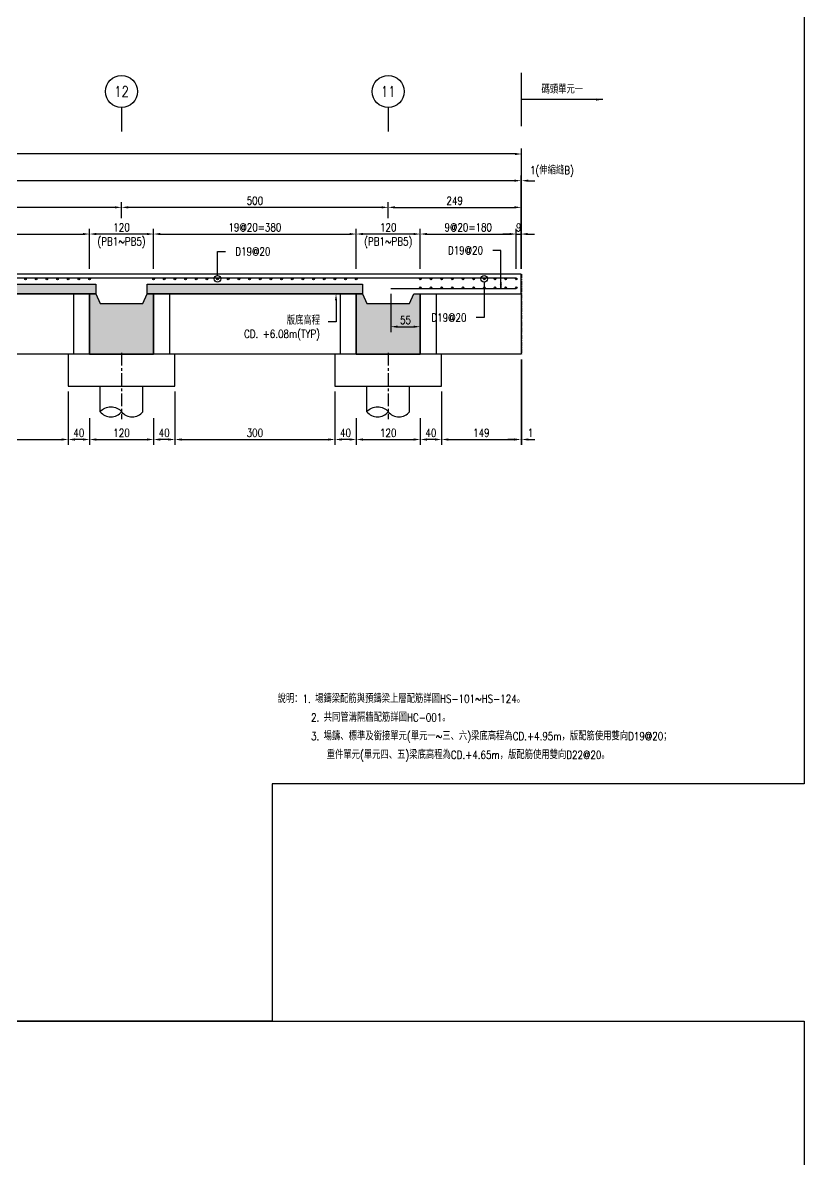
# Model space of a CAD drawing. Extents: x -791 to 13121, y -31587 to 2944.
# Drawn here: x 2480 to 3945, y -11309 to -9179 of the extents above; entities that cross this region are included whole.
import ezdxf
from ezdxf import colors
from ezdxf.entities.mleader import LeaderData, LeaderLine
from ezdxf.enums import TextEntityAlignment as Align
from ezdxf.math import Vec2, Vec3

# ---------------------------------------------------------------- set-up
doc = ezdxf.new("R2010")
doc.units = 0
doc.header["$LTSCALE"] = 0.05
doc.linetypes.add('CENTER', pattern=[50.8, 31.75, -6.35, 6.35, -6.35])
doc.layers.get('0').update_dxf_attribs({"linetype": 'CONTINUOUS'})
doc.layers.get('Defpoints').update_dxf_attribs({"linetype": 'CONTINUOUS'})
for name, color, linetype in [('HB_0', 7, 'CONTINUOUS'), ('HB_DIM', 1, 'CONTINUOUS'), ('HB_ReBar', 3, 'CONTINUOUS'), ('HB_SYMBOLS', 7, 'CONTINUOUS'), ('底圖', 7, 'CONTINUOUS'), ('預鑄梁', 4, 'CONTINUOUS'), ('預鑄版_HATCH', 253, 'CONTINUOUS')]:
    doc.layers.add(name, color=color, linetype=linetype)
doc.styles.get("Standard").update_dxf_attribs({"font": 'ROMANS.shx', "width": 0.8, "bigfont": 'lchinap.shx'})
doc.dimstyles.new('50cm', dxfattribs={"dimscale": 5, "dimtxt": 3, "dimasz": 2.5, "dimexe": 2, "dimexo": 2, "dimgap": 1, "dimtad": 1, "dimdsep": 46, "dimtxsty": 'Standard', "dimcen": 0, "dimclrt": 2, "dimadec": 0, "dimazin": 0, "dimtfac": 1, "dimtix": 1, "dimtmove": 2, "dimatfit": 3, "dimfxl": 0, "dimtolj": 1, "dimtzin": 0, "dimarcsym": 0})

# ---------------------------------------------------------------- blocks, each defined once
blk = doc.blocks.new('說明')
at = {"layer": 'HB_0', "color": 2, "width": 0.8}
for s, p in [('說明：1. 場鑄梁配筋與預鑄梁上層配筋詳圖HS-101~HS-124。', (-838, 159.1)), ('2. 共同管溝隔牆配筋詳圖HC-001。', (-775.1, 124.1))]:
    blk.add_text(s, height=15, dxfattribs=at).set_placement(p, align=Align.MIDDLE_LEFT)
at = {"layer": 'HB_0', "color": 2, "linetype": 'Continuous', "width": 0.8}
for s, p in [('3. 場鑄、標準及銜接單元(單元一~三、六)梁底高程為CD.+4.95m，版配筋使用雙向D19@20；', (-775.1, 89.1)), ('重件單元(單元四、五)梁底高程為CD.+4.65m，版配筋使用雙向D22@20。', (-745.8, 54.1))]:
    blk.add_text(s, height=15, dxfattribs=at).set_placement(p, align=Align.MIDDLE_LEFT)
blk = doc.blocks.new('gr_t')
at = {"layer": 'HB_SYMBOLS', "color": 4, "linetype": 'Continuous'}
blk.add_line((0, -6), (0, -15), dxfattribs=at)
blk.add_circle((0, 0), 6, dxfattribs=at)
at = {"layer": 'HB_SYMBOLS', "color": 4, "linetype": 'Continuous', "width": 0.8}
blk.add_attdef('A', text='', height=4.5, dxfattribs=at).set_placement((0, 0), align=Align.MIDDLE)
blk = doc.blocks.new('*D1991')
at = {"layer": 'Defpoints', "color": 0}
for p in [(2499, 325), (2499, 150), (2500, 150)]:
    blk.add_point(p, dxfattribs=at)
at = {"layer": 'HB_DIM', "color": 0, "lineweight": -2}
for p, q in [((2486.5, 325), (2474, 325)), ((2499, 160), (2499, 335)), ((2500, 325), (2499, 325)), ((2500, 160), (2500, 335)), ((2512.5, 325), (2525, 325))]:
    blk.add_line(p, q, dxfattribs=at)
at = {"layer": 'HB_DIM', "color": 0}
for points in [[(2486.5, 327.1), (2486.5, 322.9), (2499, 325)], [(2512.5, 327.1), (2512.5, 322.9), (2500, 325)]]:
    blk.add_solid(points, dxfattribs=at)
at = {"layer": 'HB_DIM', "color": 2, "insert": (2556.9, 341.9), "char_height": 15, "attachment_point": 5}
blk.add_mtext('\\A1;1(伸縮縫B)', dxfattribs=at)
blk = doc.blocks.new('*D1992')
at = {"layer": 'Defpoints', "color": 0}
for p in [(2190, 225), (1810, 150), (2190, 150)]:
    blk.add_point(p, dxfattribs=at)
at = {"layer": 'HB_DIM', "color": 0, "lineweight": -2}
for p, q in [((1810, 160), (1810, 235)), ((2190, 160), (2190, 235)), ((1822.5, 225), (2177.5, 225))]:
    blk.add_line(p, q, dxfattribs=at)
at = {"layer": 'HB_DIM', "color": 0}
for points in [[(1822.5, 227.1), (1822.5, 222.9), (1810, 225)], [(2177.5, 227.1), (2177.5, 222.9), (2190, 225)]]:
    blk.add_solid(points, dxfattribs=at)
at = {"layer": 'HB_DIM', "color": 2, "insert": (2000, 237.5), "char_height": 15, "attachment_point": 5}
blk.add_mtext('\\A1;19@20=380', dxfattribs=at)
blk = doc.blocks.new('*D1993')
at = {"layer": 'Defpoints', "color": 0}
for p in [(2499, 275), (2250, 245), (2499, 245)]:
    blk.add_point(p, dxfattribs=at)
at = {"layer": 'HB_DIM', "color": 0, "lineweight": -2}
for p, q in [((2250, 255), (2250, 285)), ((2499, 255), (2499, 285)), ((2262.5, 275), (2486.5, 275))]:
    blk.add_line(p, q, dxfattribs=at)
at = {"layer": 'HB_DIM', "color": 0}
for points in [[(2262.5, 277.1), (2262.5, 272.9), (2250, 275)], [(2486.5, 277.1), (2486.5, 272.9), (2499, 275)]]:
    blk.add_solid(points, dxfattribs=at)
at = {"layer": 'HB_DIM', "color": 2, "insert": (2374.5, 287.5), "char_height": 15, "attachment_point": 5}
blk.add_mtext('\\A1;249', dxfattribs=at)
blk = doc.blocks.new('ReBarPoint')
at = {"layer": 'HB_0'}
h = blk.add_hatch(color=0, dxfattribs=at)
h.dxf.hatch_style = 1
edge = h.paths.add_edge_path()
edge.add_arc((0, 0), 1.5, 0, 360)
at = {"layer": 'HB_ReBar', "color": 0}
blk.add_circle((0, 0), 1.5, dxfattribs=at)
blk = doc.blocks.new('預鑄樁帽2x2')
at = {"layer": 'HB_0'}
blk.add_lwpolyline([(-100, 0), (100, 0), (100, 60), (-100, 60)], close=True, dxfattribs=at)
blk = doc.blocks.new('PB2')
at = {"layer": 'HB_0'}
h = blk.add_hatch(color=253, dxfattribs=at)
h.dxf.hatch_style = 1
h.paths.add_polyline_path([(0, 0), (0, 113), (12, 113), (20, 95), (100, 95), (108, 113), (120, 113), (120, 0)])
at = {"layer": '預鑄梁'}
blk.add_lwpolyline([(0, 0), (0, 113), (12, 113), (20, 95), (100, 95), (108, 113), (120, 113), (120, 0), (0, 0)], dxfattribs=at)
blk = doc.blocks.new('PS57')
at = {"layer": '預鑄版_HATCH', "linetype": 'Continuous'}
h = blk.add_hatch(color=256, dxfattribs=at)
h.dxf.hatch_style = 2
h.paths.add_polyline_path([(0, 18), (404, 18), (404, 0), (0, 0)])
at = {"layer": 'HB_0', "color": 7, "linetype": 'Continuous'}
blk.add_lwpolyline([(0, 18), (404, 18), (404, 0), (0, 0)], close=True, dxfattribs=at)
blk = doc.blocks.new('*D1994')
at = {"layer": 'Defpoints', "color": 0}
for p in [(1750, 275), (1750, 245), (2250, 245)]:
    blk.add_point(p, dxfattribs=at)
at = {"layer": 'HB_DIM', "color": 0, "lineweight": -2}
for p, q in [((1750, 255), (1750, 285)), ((2250, 255), (2250, 285)), ((2237.5, 275), (1762.5, 275))]:
    blk.add_line(p, q, dxfattribs=at)
at = {"layer": 'HB_DIM', "color": 0}
for points in [[(1762.5, 277.1), (1762.5, 272.9), (1750, 275)], [(2237.5, 277.1), (2237.5, 272.9), (2250, 275)]]:
    blk.add_solid(points, dxfattribs=at)
at = {"layer": 'HB_DIM', "color": 2, "insert": (2000, 287.5), "char_height": 15, "attachment_point": 5}
blk.add_mtext('\\A1;500', dxfattribs=at)
blk = doc.blocks.new('*D1995')
at = {"layer": 'Defpoints', "color": 0}
for p in [(1690, 225), (1310, 150), (1690, 150)]:
    blk.add_point(p, dxfattribs=at)
at = {"layer": 'HB_DIM', "color": 0, "lineweight": -2}
for p, q in [((1310, 160), (1310, 235)), ((1690, 160), (1690, 235)), ((1322.5, 225), (1677.5, 225))]:
    blk.add_line(p, q, dxfattribs=at)
at = {"layer": 'HB_DIM', "color": 0}
for points in [[(1322.5, 227.1), (1322.5, 222.9), (1310, 225)], [(1677.5, 227.1), (1677.5, 222.9), (1690, 225)]]:
    blk.add_solid(points, dxfattribs=at)
at = {"layer": 'HB_DIM', "color": 2, "insert": (1500, 237.5), "char_height": 15, "attachment_point": 5}
blk.add_mtext('\\A1;19@20=380', dxfattribs=at)
blk = doc.blocks.new('*D1996')
at = {"layer": 'Defpoints', "color": 0}
for p in [(1250, 275), (1250, 245), (1750, 245)]:
    blk.add_point(p, dxfattribs=at)
at = {"layer": 'HB_DIM', "color": 0, "lineweight": -2}
for p, q in [((1250, 255), (1250, 285)), ((1750, 255), (1750, 285)), ((1737.5, 275), (1262.5, 275))]:
    blk.add_line(p, q, dxfattribs=at)
at = {"layer": 'HB_DIM', "color": 0}
for points in [[(1262.5, 277.1), (1262.5, 272.9), (1250, 275)], [(1737.5, 277.1), (1737.5, 272.9), (1750, 275)]]:
    blk.add_solid(points, dxfattribs=at)
at = {"layer": 'HB_DIM', "color": 2, "insert": (1500, 287.5), "char_height": 15, "attachment_point": 5}
blk.add_mtext('\\A1;500', dxfattribs=at)
blk = doc.blocks.new('*D1999')
at = {"layer": 'Defpoints', "color": 0}
for p in [(2490, 225), (2310, 150), (2490, 150)]:
    blk.add_point(p, dxfattribs=at)
at = {"layer": 'HB_DIM', "color": 0, "lineweight": -2}
for p, q in [((2310, 160), (2310, 235)), ((2490, 160), (2490, 235)), ((2322.5, 225), (2477.5, 225))]:
    blk.add_line(p, q, dxfattribs=at)
at = {"layer": 'HB_DIM', "color": 0}
for points in [[(2322.5, 227.1), (2322.5, 222.9), (2310, 225)], [(2477.5, 227.1), (2477.5, 222.9), (2490, 225)]]:
    blk.add_solid(points, dxfattribs=at)
at = {"layer": 'HB_DIM', "color": 2, "insert": (2400, 237.5), "char_height": 15, "attachment_point": 5}
blk.add_mtext('\\A1;9@20=180', dxfattribs=at)
blk = doc.blocks.new('*D2000')
at = {"layer": 'Defpoints', "color": 0}
for p in [(2499, 225), (2490, 150), (2499, 150)]:
    blk.add_point(p, dxfattribs=at)
at = {"layer": 'HB_DIM', "color": 0, "lineweight": -2}
for p, q in [((2490, 160), (2490, 235)), ((2499, 160), (2499, 235)), ((2477.5, 225), (2465, 225)), ((2490, 225), (2499, 225)), ((2511.5, 225), (2524, 225))]:
    blk.add_line(p, q, dxfattribs=at)
at = {"layer": 'HB_DIM', "color": 0}
for points in [[(2477.5, 227.1), (2477.5, 222.9), (2490, 225)], [(2511.5, 227.1), (2511.5, 222.9), (2499, 225)]]:
    blk.add_solid(points, dxfattribs=at)
at = {"layer": 'HB_DIM', "color": 2, "insert": (2494.5, 237.5), "char_height": 15, "attachment_point": 5}
blk.add_mtext('\\A1;9', dxfattribs=at)
blk = doc.blocks.new('*D1955')
at = {"layer": 'Defpoints', "color": 0}
for p in [(2255, 123), (2310, 113), (2310, 51.4)]:
    blk.add_point(p, dxfattribs=at)
at = {"layer": 'HB_DIM', "color": 0, "lineweight": -2}
for p, q in [((2255, 113), (2255, 41.4)), ((2310, 103), (2310, 41.4)), ((2267.5, 51.4), (2297.5, 51.4))]:
    blk.add_line(p, q, dxfattribs=at)
at = {"layer": 'HB_DIM', "color": 0}
for points in [[(2267.5, 53.5), (2267.5, 49.3), (2255, 51.4)], [(2297.5, 53.5), (2297.5, 49.3), (2310, 51.4)]]:
    blk.add_solid(points, dxfattribs=at)
at = {"layer": 'HB_DIM', "color": 2, "insert": (2282.5, 63.9), "char_height": 15, "attachment_point": 5}
blk.add_mtext('\\A1;55', dxfattribs=at)
blk = doc.blocks.new('_DotBlank')
at = {"color": 0, "linetype": 'ByBlock', "lineweight": -2}
blk.add_line((-0.5, 0), (-1, 0), dxfattribs=at)
blk.add_circle((0, 0), 0.5, dxfattribs=at)
blk = doc.blocks.new('*D1958')
at = {"layer": 'Defpoints', "color": 0}
for p in [(1850, -60), (2150, -60), (2150, -160)]:
    blk.add_point(p, dxfattribs=at)
at = {"layer": 'HB_DIM', "color": 0, "lineweight": -2}
for p, q in [((1850, -70), (1850, -170)), ((2150, -70), (2150, -170)), ((1862.5, -160), (2137.5, -160))]:
    blk.add_line(p, q, dxfattribs=at)
at = {"layer": 'HB_DIM', "color": 0}
for points in [[(1862.5, -157.9), (1862.5, -162.1), (1850, -160)], [(2137.5, -157.9), (2137.5, -162.1), (2150, -160)]]:
    blk.add_solid(points, dxfattribs=at)
at = {"layer": 'HB_DIM', "color": 2, "insert": (2000, -147.5), "char_height": 15, "attachment_point": 5}
blk.add_mtext('\\A1;300', dxfattribs=at)
blk = doc.blocks.new('*D1959')
at = {"layer": 'Defpoints', "color": 0}
for p in [(2499, 0), (2350, -60), (2499, -160)]:
    blk.add_point(p, dxfattribs=at)
at = {"layer": 'HB_DIM', "color": 0, "lineweight": -2}
for p, q in [((2499, -10), (2499, -170)), ((2350, -70), (2350, -170)), ((2362.5, -160), (2486.5, -160))]:
    blk.add_line(p, q, dxfattribs=at)
at = {"layer": 'HB_DIM', "color": 0}
for points in [[(2362.5, -157.9), (2362.5, -162.1), (2350, -160)], [(2486.5, -157.9), (2486.5, -162.1), (2499, -160)]]:
    blk.add_solid(points, dxfattribs=at)
at = {"layer": 'HB_DIM', "color": 2, "insert": (2424.5, -147.5), "char_height": 15, "attachment_point": 5}
blk.add_mtext('\\A1;149', dxfattribs=at)
blk = doc.blocks.new('*D1960')
at = {"layer": 'Defpoints', "color": 0}
for p in [(1350, -60), (1650, -60), (1650, -160)]:
    blk.add_point(p, dxfattribs=at)
at = {"layer": 'HB_DIM', "color": 0, "lineweight": -2}
for p, q in [((1350, -70), (1350, -170)), ((1650, -70), (1650, -170)), ((1362.5, -160), (1637.5, -160))]:
    blk.add_line(p, q, dxfattribs=at)
at = {"layer": 'HB_DIM', "color": 0}
for points in [[(1362.5, -157.9), (1362.5, -162.1), (1350, -160)], [(1637.5, -157.9), (1637.5, -162.1), (1650, -160)]]:
    blk.add_solid(points, dxfattribs=at)
at = {"layer": 'HB_DIM', "color": 2, "insert": (1500, -147.5), "char_height": 15, "attachment_point": 5}
blk.add_mtext('\\A1;300', dxfattribs=at)
blk = doc.blocks.new('*D1962')
at = {"layer": 'Defpoints', "color": 0}
for p in [(2499, 0), (2500, 0), (2500, -160)]:
    blk.add_point(p, dxfattribs=at)
at = {"layer": 'HB_DIM', "color": 0, "lineweight": -2}
for p, q in [((2499, -10), (2499, -170)), ((2500, -10), (2500, -170)), ((2486.5, -160), (2474, -160)), ((2499, -160), (2500, -160)), ((2512.5, -160), (2525, -160))]:
    blk.add_line(p, q, dxfattribs=at)
at = {"layer": 'HB_DIM', "color": 0}
for points in [[(2486.5, -157.9), (2486.5, -162.1), (2499, -160)], [(2512.5, -157.9), (2512.5, -162.1), (2500, -160)]]:
    blk.add_solid(points, dxfattribs=at)
at = {"layer": 'HB_DIM', "color": 2, "insert": (2516.6, -147.5), "char_height": 15, "attachment_point": 5}
blk.add_mtext('\\A1;1', dxfattribs=at)
blk = doc.blocks.new('*D1966')
at = {"layer": 'Defpoints', "color": 0}
for p in [(0, 375), (0, 375), (2500, 325.1)]:
    blk.add_point(p, dxfattribs=at)
at = {"layer": 'HB_DIM', "color": 0, "lineweight": -2}
for p, q in [((2500, 335.1), (2500, 385)), ((2487.5, 375), (12.5, 375))]:
    blk.add_line(p, q, dxfattribs=at)
at = {"layer": 'HB_DIM', "color": 0}
for points in [[(12.5, 377.1), (12.5, 372.9), (0, 375)], [(2487.5, 377.1), (2487.5, 372.9), (2500, 375)]]:
    blk.add_solid(points, dxfattribs=at)
at = {"layer": 'HB_DIM', "color": 2, "insert": (1250, 387.5), "char_height": 15, "attachment_point": 5}
blk.add_mtext('\\A1;4500', dxfattribs=at)
blk = doc.blocks.new('*D1967')
at = {"layer": 'Defpoints', "color": 0}
for p in [(0, 325), (0, 325), (2499, 275.1)]:
    blk.add_point(p, dxfattribs=at)
at = {"layer": 'HB_DIM', "color": 0, "lineweight": -2}
for p, q in [((2486.5, 325), (12.5, 325)), ((2499, 285.1), (2499, 335))]:
    blk.add_line(p, q, dxfattribs=at)
at = {"layer": 'HB_DIM', "color": 0}
for points in [[(12.5, 327.1), (12.5, 322.9), (0, 325)], [(2486.5, 327.1), (2486.5, 322.9), (2499, 325)]]:
    blk.add_solid(points, dxfattribs=at)
at = {"layer": 'HB_DIM', "color": 2, "insert": (1249.5, 337.5), "char_height": 15, "attachment_point": 5}
blk.add_mtext('\\A1;4498', dxfattribs=at)
blk = doc.blocks.new('80cm直樁')
at = {"layer": 'HB_0', "linetype": 'Continuous'}
for p, q in [((-40, -48.1), (-40, 0)), ((40, -48.1), (40, 0))]:
    blk.add_line(p, q, dxfattribs=at)
for points in [[(-40, -48.1, -0.48), (0, -48.1, 0.48), (40, -48.1, 0.48)], [(-40, -48.1, 0.48), (0, -48.1, 0.48)]]:
    blk.add_lwpolyline(points, format="xyb", dxfattribs=at)
at = {"layer": 'HB_DIM', "color": 1, "linetype": 'CENTER', "ltscale": 15}
blk.add_line((0, 62.2), (0, -62.2), dxfattribs=at)
blk = doc.blocks.new('*D1971')
at = {"layer": 'Defpoints', "color": 0}
for p in [(1690, 225), (1690, 150), (1810, 150)]:
    blk.add_point(p, dxfattribs=at)
at = {"layer": 'HB_DIM', "color": 0, "lineweight": -2}
for p, q in [((1690, 160), (1690, 235)), ((1810, 160), (1810, 235)), ((1797.5, 225), (1702.5, 225))]:
    blk.add_line(p, q, dxfattribs=at)
at = {"layer": 'HB_DIM', "color": 0}
for points in [[(1702.5, 227.1), (1702.5, 222.9), (1690, 225)], [(1797.5, 227.1), (1797.5, 222.9), (1810, 225)]]:
    blk.add_solid(points, dxfattribs=at)
at = {"layer": 'HB_DIM', "color": 2, "char_height": 15, "attachment_point": 5}
for s, insert in [('\\A1;120', (1750, 237.5)), ('\\A1;(PB1~PB5)', (1750, 208.6))]:
    blk.add_mtext(s, dxfattribs=dict(at, insert=insert))
blk = doc.blocks.new('*D1972')
at = {"layer": 'Defpoints', "color": 0}
for p in [(2190, 225), (2190, 150), (2310, 150)]:
    blk.add_point(p, dxfattribs=at)
at = {"layer": 'HB_DIM', "color": 0, "lineweight": -2}
for p, q in [((2190, 160), (2190, 235)), ((2310, 160), (2310, 235)), ((2297.5, 225), (2202.5, 225))]:
    blk.add_line(p, q, dxfattribs=at)
at = {"layer": 'HB_DIM', "color": 0}
for points in [[(2202.5, 227.1), (2202.5, 222.9), (2190, 225)], [(2297.5, 227.1), (2297.5, 222.9), (2310, 225)]]:
    blk.add_solid(points, dxfattribs=at)
at = {"layer": 'HB_DIM', "color": 2, "char_height": 15, "attachment_point": 5}
for s, insert in [('\\A1;120', (2250, 237.5)), ('\\A1;(PB1~PB5)', (2250, 208.6))]:
    blk.add_mtext(s, dxfattribs=dict(at, insert=insert))
blk = doc.blocks.new('*D1982')
at = {"layer": 'Defpoints', "color": 0}
for p in [(1690, -110), (1810, -110), (1810, -160)]:
    blk.add_point(p, dxfattribs=at)
at = {"layer": 'HB_DIM', "color": 0, "lineweight": -2}
for p, q in [((1690, -120), (1690, -170)), ((1810, -120), (1810, -170)), ((1702.5, -160), (1797.5, -160))]:
    blk.add_line(p, q, dxfattribs=at)
at = {"layer": 'HB_DIM', "color": 0}
for points in [[(1702.5, -157.9), (1702.5, -162.1), (1690, -160)], [(1797.5, -157.9), (1797.5, -162.1), (1810, -160)]]:
    blk.add_solid(points, dxfattribs=at)
at = {"layer": 'HB_DIM', "color": 2, "insert": (1750, -147.5), "char_height": 15, "attachment_point": 5}
blk.add_mtext('\\A1;120', dxfattribs=at)
blk = doc.blocks.new('*D1983')
at = {"layer": 'Defpoints', "color": 0}
for p in [(1850, -60), (1810, -110), (1810, -160)]:
    blk.add_point(p, dxfattribs=at)
at = {"layer": 'HB_DIM', "color": 0, "lineweight": -2}
for p, q in [((1850, -70), (1850, -170)), ((1810, -120), (1810, -170)), ((1837.5, -160), (1822.5, -160))]:
    blk.add_line(p, q, dxfattribs=at)
at = {"layer": 'HB_DIM', "color": 0}
for points in [[(1822.5, -157.9), (1822.5, -162.1), (1810, -160)], [(1837.5, -157.9), (1837.5, -162.1), (1850, -160)]]:
    blk.add_solid(points, dxfattribs=at)
at = {"layer": 'HB_DIM', "color": 2, "insert": (1830, -147.5), "char_height": 15, "attachment_point": 5}
blk.add_mtext('\\A1;40', dxfattribs=at)
blk = doc.blocks.new('*D1984')
at = {"layer": 'Defpoints', "color": 0}
for p in [(1650, -60), (1690, -110), (1650, -160)]:
    blk.add_point(p, dxfattribs=at)
at = {"layer": 'HB_DIM', "color": 0, "lineweight": -2}
for p, q in [((1650, -70), (1650, -170)), ((1690, -120), (1690, -170)), ((1677.5, -160), (1662.5, -160))]:
    blk.add_line(p, q, dxfattribs=at)
at = {"layer": 'HB_DIM', "color": 0}
for points in [[(1662.5, -157.9), (1662.5, -162.1), (1650, -160)], [(1677.5, -157.9), (1677.5, -162.1), (1690, -160)]]:
    blk.add_solid(points, dxfattribs=at)
at = {"layer": 'HB_DIM', "color": 2, "insert": (1670, -147.5), "char_height": 15, "attachment_point": 5}
blk.add_mtext('\\A1;40', dxfattribs=at)
blk = doc.blocks.new('*D1985')
at = {"layer": 'Defpoints', "color": 0}
for p in [(2190, -110), (2310, -110), (2310, -160)]:
    blk.add_point(p, dxfattribs=at)
at = {"layer": 'HB_DIM', "color": 0, "lineweight": -2}
for p, q in [((2190, -120), (2190, -170)), ((2310, -120), (2310, -170)), ((2202.5, -160), (2297.5, -160))]:
    blk.add_line(p, q, dxfattribs=at)
at = {"layer": 'HB_DIM', "color": 0}
for points in [[(2202.5, -157.9), (2202.5, -162.1), (2190, -160)], [(2297.5, -157.9), (2297.5, -162.1), (2310, -160)]]:
    blk.add_solid(points, dxfattribs=at)
at = {"layer": 'HB_DIM', "color": 2, "insert": (2250, -147.5), "char_height": 15, "attachment_point": 5}
blk.add_mtext('\\A1;120', dxfattribs=at)
blk = doc.blocks.new('*D1986')
at = {"layer": 'Defpoints', "color": 0}
for p in [(2350, -60), (2310, -110), (2310, -160)]:
    blk.add_point(p, dxfattribs=at)
at = {"layer": 'HB_DIM', "color": 0, "lineweight": -2}
for p, q in [((2350, -70), (2350, -170)), ((2310, -120), (2310, -170)), ((2337.5, -160), (2322.5, -160))]:
    blk.add_line(p, q, dxfattribs=at)
at = {"layer": 'HB_DIM', "color": 0}
for points in [[(2322.5, -157.9), (2322.5, -162.1), (2310, -160)], [(2337.5, -157.9), (2337.5, -162.1), (2350, -160)]]:
    blk.add_solid(points, dxfattribs=at)
at = {"layer": 'HB_DIM', "color": 2, "insert": (2330, -147.5), "char_height": 15, "attachment_point": 5}
blk.add_mtext('\\A1;40', dxfattribs=at)
blk = doc.blocks.new('*D1987')
at = {"layer": 'Defpoints', "color": 0}
for p in [(2150, -60), (2190, -110), (2150, -160)]:
    blk.add_point(p, dxfattribs=at)
at = {"layer": 'HB_DIM', "color": 0, "lineweight": -2}
for p, q in [((2150, -70), (2150, -170)), ((2190, -120), (2190, -170)), ((2177.5, -160), (2162.5, -160))]:
    blk.add_line(p, q, dxfattribs=at)
at = {"layer": 'HB_DIM', "color": 0}
for points in [[(2162.5, -157.9), (2162.5, -162.1), (2150, -160)], [(2177.5, -157.9), (2177.5, -162.1), (2190, -160)]]:
    blk.add_solid(points, dxfattribs=at)
at = {"layer": 'HB_DIM', "color": 2, "insert": (2170, -147.5), "char_height": 15, "attachment_point": 5}
blk.add_mtext('\\A1;40', dxfattribs=at)
blk = doc.blocks.new('斷面圖H右')
at = {"layer": 'HB_0', "color": 1, "linetype": 'CENTER', "ltscale": 5}
blk.add_line((2500, 150), (2500, 0), dxfattribs=at)
at = {"layer": 'HB_0', "color": 252}
for p, q in [((1660, 113), (1660, 0)), ((1840, 113), (1840, 0)), ((2160, 113), (2160, 0)), ((2340, 113), (2340, 0))]:
    blk.add_line(p, q, dxfattribs=at)
at = {"layer": 'HB_0', "color": 4}
blk.add_lwpolyline([(1310, 113), (1690, 113), (1690, 0), (1810, 0), (1810, 113), (2190, 113), (2190, 0), (2310, 0), (2310, 113), (2499, 113), (2499, 150), (0, 150)], dxfattribs=at)
at = {"layer": 'HB_0'}
blk.add_lwpolyline([(2499, 113), (2499, 0), (0, 0)], dxfattribs=at)
at = {"layer": 'HB_DIM'}
blk.add_line((2500, 426.993), (2500, 526.993), dxfattribs=at)
at = {"layer": 'HB_ReBar'}
blk.add_line((2255, 123), (2490, 123), dxfattribs=at)
blk.add_lwpolyline([(2490, 142.5), (0, 142.5)], dxfattribs=at)
at = {"layer": 'HB_0'}
for name, p in [('PS57', (1298, 113)), ('PS57', (1798, 113)), ('PB2', (1690, 0)), ('PB2', (2190, 0)), ('預鑄樁帽2x2', (1750, -60)), ('80cm直樁', (1750, -60)), ('預鑄樁帽2x2', (2250, -60)), ('80cm直樁', (2250, -60))]:
    blk.add_blockref(name, p, dxfattribs=at)
at = {"layer": 'HB_ReBar'}
for p in [(1570, 141), (1590, 141), (1610, 141), (1630, 141), (1650, 141), (1670, 141), (1690, 141), (1810, 141), (1830, 141), (1850, 141), (1870, 141), (1890, 141), (1910, 141), (1930, 141), (1950, 141), (1970, 141), (1990, 141), (2010, 141), (2030, 141), (2050, 141), (2070, 141), (2090, 141), (2110, 141), (2130, 141), (2150, 141), (2170, 141), (2190, 141), (2310, 141), (2330, 141), (2350, 141), (2370, 141), (2390, 141), (2410, 141), (2430, 141), (2450, 141), (2470, 141), (2490, 141), (2310, 124.5), (2330, 124.5), (2350, 124.5), (2370, 124.5), (2390, 124.5), (2410, 124.5), (2430, 124.5), (2450, 124.5), (2470, 124.5), (2490, 124.5)]:
    blk.add_blockref('ReBarPoint', p, dxfattribs=at)
at = {"layer": '底圖'}
ref = blk.add_blockref('gr_t', (1750, 492.059), dxfattribs=dict(at, xscale=5, yscale=5, zscale=5))
ref.add_attrib('A', '12', dxfattribs={"layer": 'HB_SYMBOLS', "color": 4, "linetype": 'Continuous', "height": 20, "width": 0.8}).set_placement((1750, 492.059), align=Align.MIDDLE)
ref = blk.add_blockref('gr_t', (2250, 492.059), dxfattribs=dict(at, xscale=5, yscale=5, zscale=5))
ref.add_attrib('A', '11', dxfattribs={"layer": 'HB_SYMBOLS', "color": 4, "linetype": 'Continuous', "height": 20, "width": 0.8}).set_placement((2250, 492.059), align=Align.MIDDLE)
at = {"layer": 'HB_DIM', "color": 2, "insert": (2615.317, 503.401), "char_height": 15, "attachment_point": 3}
blk.add_mtext('碼頭單元一', dxfattribs=at)
at = {"layer": 'HB_DIM'}
for base, p1, p2, text, picture, middle in [((0, 375), (2500, 325.108), (0, 375), '4500', '*D1966', (1250, 387.5)), ((0, 325), (2499, 275.108), (0, 325), '4498', '*D1967', (1249.5, 337.5)), ((1690, 225), (1310, 150), (1690, 150), '19@20=<>', '*D1995', (1500, 237.5)), ((2190, 225), (1810, 150), (2190, 150), '19@20=<>', '*D1992', (2000, 237.5)), ((2490, 225), (2310, 150), (2490, 150), '9@20=<>', '*D1999', (2400, 237.5))]:
    dim = blk.add_linear_dim(base=base, p1=p1, p2=p2, text=text, dimstyle='50cm', dxfattribs=at)
    dim.commit()
    dim.dimension.update_dxf_attribs({"geometry": picture, "text_midpoint": middle})
dim = blk.add_linear_dim(base=(2499, 325), p1=(2500, 150), p2=(2499, 150), text='<>(伸縮縫B)', dimstyle='50cm', dxfattribs=at)
dim.commit()
dim.dimension.update_dxf_attribs({"geometry": '*D1991', "text_midpoint": (2556.852, 341.875), "dimtype": 160})
for base, p1, p2, picture, middle in [((1250, 275), (1750, 245), (1250, 245), '*D1996', (1500, 287.5)), ((1750, 275), (2250, 245), (1750, 245), '*D1994', (2000, 287.5)), ((2499, 275), (2250, 245), (2499, 245), '*D1993', (2374.5, 287.5)), ((2499, 225), (2490, 150), (2499, 150), '*D2000', (2494.5, 237.5)), ((2310, 51.408), (2255, 123), (2310, 113), '*D1955', (2282.5, 63.908)), ((2499, -160), (2350, -60), (2499, 0), '*D1959', (2424.5, -147.5)), ((1650, -160), (1350, -60), (1650, -60), '*D1960', (1500, -147.5)), ((1650, -160), (1690, -110), (1650, -60), '*D1984', (1670, -147.5)), ((1810, -160), (1850, -60), (1810, -110), '*D1983', (1830, -147.5)), ((2150, -160), (1850, -60), (2150, -60), '*D1958', (2000, -147.5)), ((2150, -160), (2190, -110), (2150, -60), '*D1987', (2170, -147.5)), ((2310, -160), (2350, -60), (2310, -110), '*D1986', (2330, -147.5)), ((1810, -160), (1690, -110), (1810, -110), '*D1982', (1750, -147.5)), ((2310, -160), (2190, -110), (2310, -110), '*D1985', (2250, -147.5))]:
    dim = blk.add_linear_dim(base=base, p1=p1, p2=p2, dimstyle='50cm', dxfattribs=at)
    dim.commit()
    dim.dimension.update_dxf_attribs({"geometry": picture, "text_midpoint": middle})
for base, p1, p2, picture, middle in [((1690, 225), (1810, 150), (1690, 150), '*D1971', (1750, 225)), ((2190, 225), (2310, 150), (2190, 150), '*D1972', (2250, 225))]:
    dim = blk.add_linear_dim(base=base, p1=p1, p2=p2, angle=180, text='<>\\X(PB1~PB5)', dimstyle='50cm', dxfattribs=at)
    dim.commit()
    dim.dimension.update_dxf_attribs({"geometry": picture, "text_midpoint": middle})
dim = blk.add_linear_dim(base=(2500, -160), p1=(2499, 0), p2=(2500, 0), dimstyle='50cm', dxfattribs=at)
dim.commit()
dim.dimension.update_dxf_attribs({"geometry": '*D1962', "text_midpoint": (2516.557, -147.5), "dimtype": 160})
blk.add_leader([(2652.263, 476.993), (2500, 476.993)], dimstyle='50cm', dxfattribs=at)
ml = blk.add_multileader_mtext('Standard', dxfattribs=at)
ml.set_content('D19@20', color=2)
ml.set_leader_properties(color=1)
ml.set_arrow_properties(name='DOTBLANK')
ml.build(insert=Vec2(0, 0))
ml.multileader.update_dxf_attribs({"dogleg_length": 3, "arrow_head_size": 12.5, "scale": 5})
ctx = ml.context
ctx.base_point, ctx.scale, ctx.char_height, ctx.arrow_head_size, ctx.landing_gap_size, ctx.plane_origin = Vec3(1945, 192.393), 5, 15, 12.5, 15, Vec3(1930, 141)
ctx.text_align_type = 2
notes = []
notes.append((ctx, [(0, (1, 1, 0), (1930, 192.393), (1, 0), 15, [(0, [(1930, 141)], 0, [])])]))
ctx.mtext.insert, ctx.mtext.alignment, ctx.mtext.flow_direction = Vec3(2029.143, 199.893), 3, 5
ml = blk.add_multileader_mtext('Standard', dxfattribs=at)
ml.set_content('D19@20', color=2)
ml.set_leader_properties(color=1)
ml.build(insert=Vec2(0, 0))
ml.multileader.update_dxf_attribs({"dogleg_length": 3, "arrow_head_size": 12.5, "scale": 5})
ctx = ml.context
ctx.base_point, ctx.scale, ctx.char_height, ctx.arrow_head_size, ctx.landing_gap_size, ctx.plane_origin = Vec3(2346.961, 194.417), 5, 15, 12.5, 15, Vec3(2461.104, 143.024)
notes.append((ctx, [(0, (1, 1, 0), (2461.104, 194.417), (-1, 0), 15, [(1, [(2461.104, 143.024), (2461.104, 123)], 0, [])])]))
ctx.mtext.insert, ctx.mtext.flow_direction = Vec3(2361.961, 201.917), 5
ml = blk.add_multileader_mtext('Standard', dxfattribs=at)
ml.set_content('D19@20', color=2)
ml.set_leader_properties(color=1)
ml.set_arrow_properties(name='DOTBLANK')
ml.build(insert=Vec2(0, 0))
ml.multileader.update_dxf_attribs({"dogleg_length": 3, "arrow_head_size": 12.5, "scale": 5})
ctx = ml.context
ctx.base_point, ctx.scale, ctx.char_height, ctx.arrow_head_size, ctx.landing_gap_size, ctx.plane_origin = Vec3(2315.857, 68.44), 5, 15, 12.5, 15, Vec3(2430, 141)
notes.append((ctx, [(0, (1, 1, 0), (2430, 68.44), (-1, 0), 15, [(1, [(2430, 141), (2430, 124.5)], 0, [])])]))
ctx.mtext.insert, ctx.mtext.flow_direction = Vec3(2330.857, 75.94), 5
ml = blk.add_multileader_mtext('Standard', dxfattribs=at)
ml.set_content('版底高程\\PCD. +6.08m(TYP)', color=2)
ml.set_leader_properties(color=1)
ml.build(insert=Vec2(0, 0))
ml.multileader.update_dxf_attribs({"dogleg_length": 3, "arrow_head_size": 12.5, "scale": 5})
ctx = ml.context
ctx.base_point, ctx.scale, ctx.char_height, ctx.arrow_head_size, ctx.landing_gap_size, ctx.plane_origin = Vec3(1949.959, 60.46), 5, 15, 12.5, 15, Vec3(2152.102, 117.001)
ctx.text_align_type = 2
notes.append((ctx, [(0, (1, 1, 0), (2152.102, 60.46), (-1, 0), 15, [(0, [(2152.102, 113)], 0, [])])]))
ctx.mtext.insert, ctx.mtext.alignment, ctx.mtext.flow_direction = Vec3(2122.102, 70.46), 3, 5
for ctx, leaders in notes:
    for number, flags, end, landing, length, lines in leaders:
        leader = LeaderData()
        leader.index, (leader.has_last_leader_line, leader.has_dogleg_vector, leader.attachment_direction) = number, flags
        leader.last_leader_point, leader.dogleg_vector, leader.dogleg_length = Vec3(end), Vec3(landing), length
        for number, points, colour, breaks in lines:
            line = LeaderLine()
            line.index, line.vertices, line.color, line.breaks = number, Vec3.list(points), colors.encode_raw_color(colour), breaks
            leader.lines.append(line)
        ctx.leaders.append(leader)

msp = doc.modelspace()

# ---------------------------------------------------------------- linework, layer by layer
at = {"layer": 'Defpoints', "color": 217}
for points in [[(3945, -10605), (2947.5, -10605), (2947.5, -11050), (0, -11050), (0, -8287.5), (3945, -8287.5)], [(3945, -13367.5), (2947.5, -13367.5), (2947.5, -13812.5), (0, -13812.5), (0, -11050), (3945, -11050)]]:
    msp.add_lwpolyline(points, close=True, dxfattribs=at)

# ---------------------------------------------------------------- block references
at = {"layer": 'HB_0', "color": 4}
msp.add_blockref('斷面圖H右', (915, -9800), dxfattribs=at)
at = {"layer": 'HB_0'}
msp.add_blockref('說明', (3795.455, -10605), dxfattribs=at)

doc.saveas('drawing.dxf')
